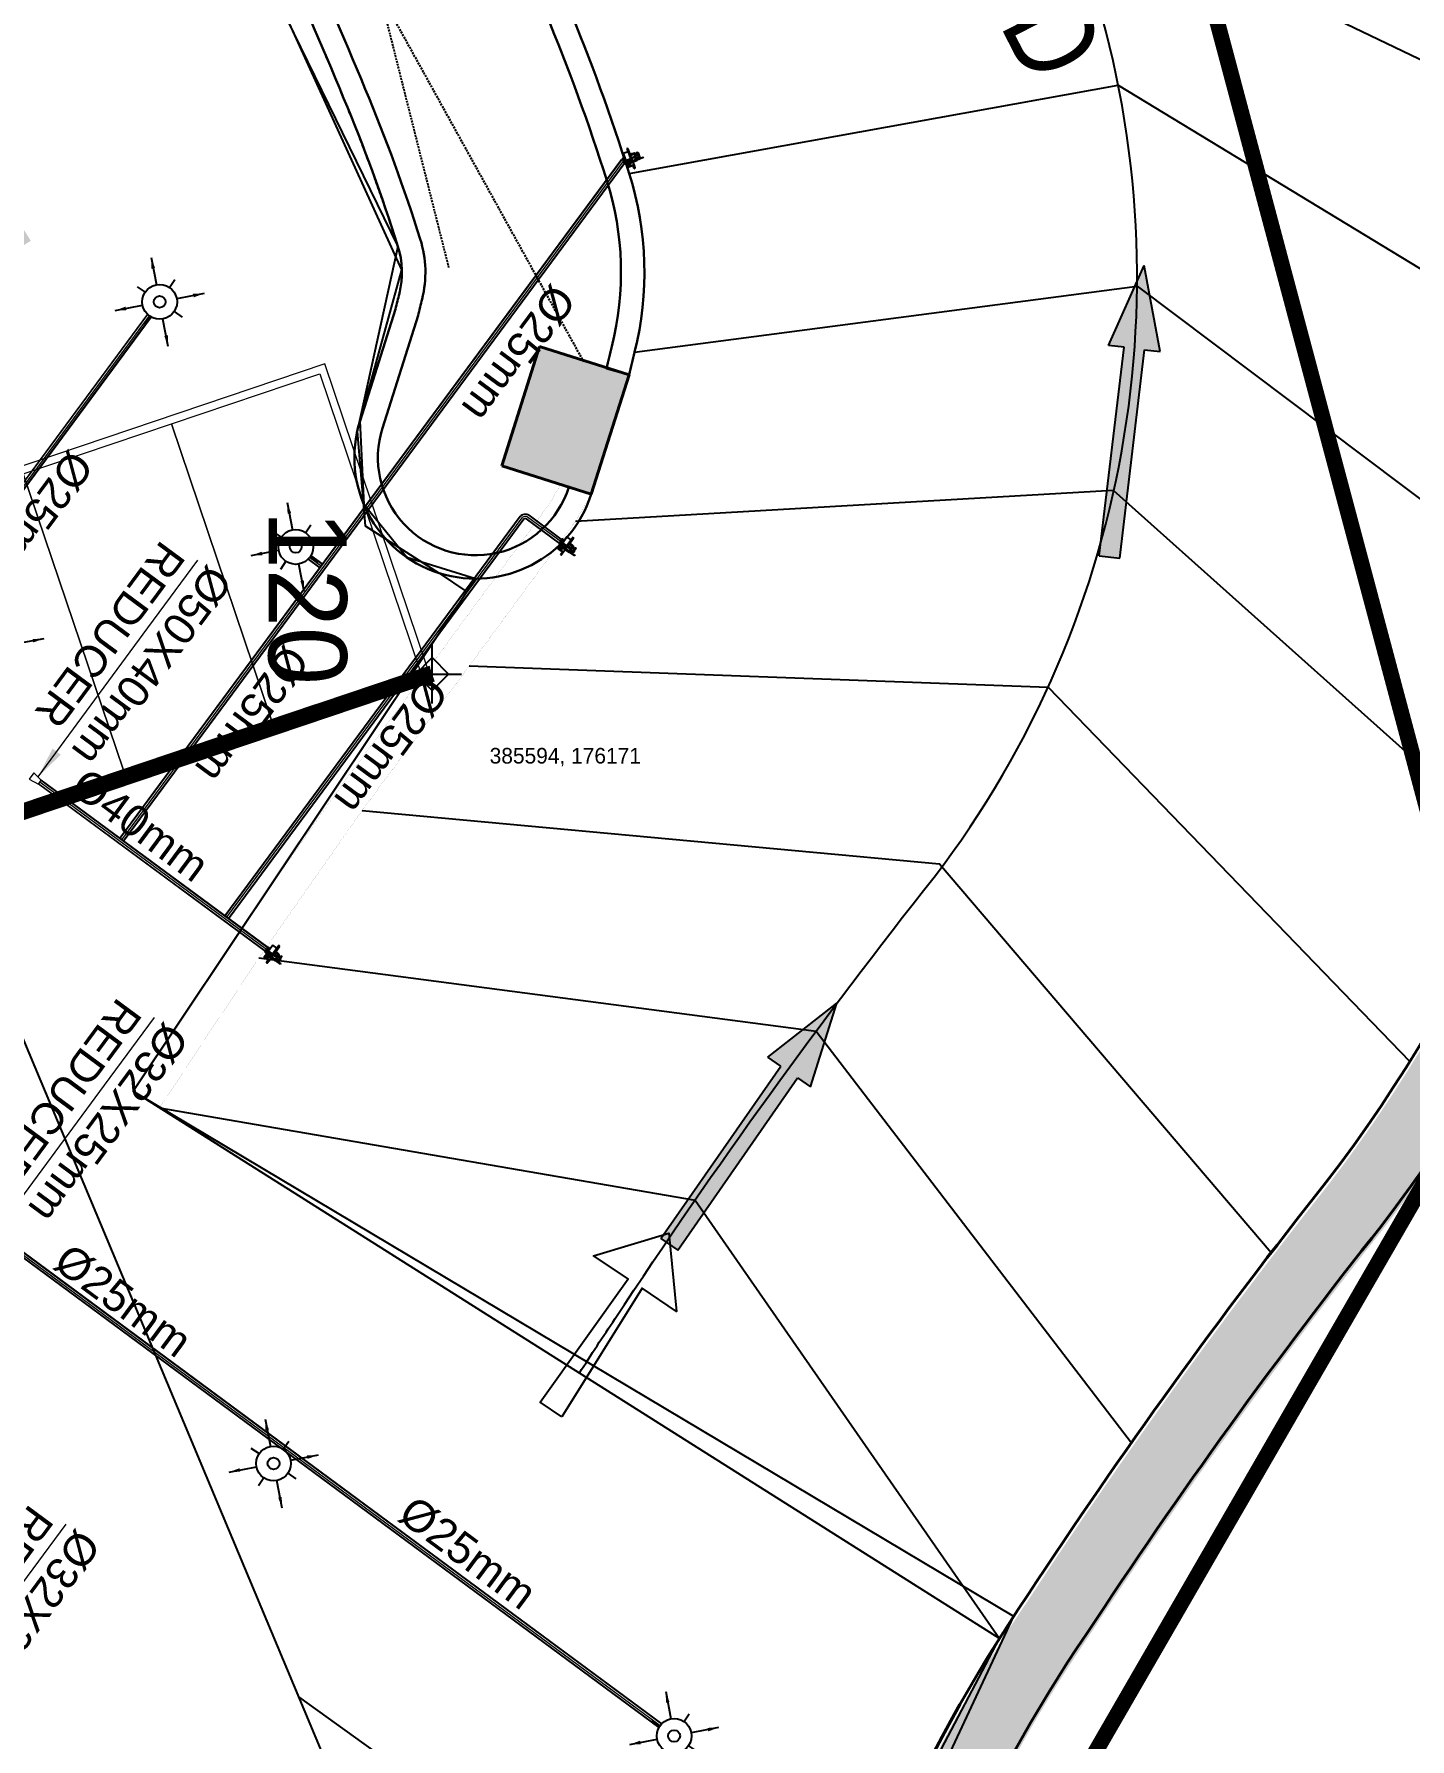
# Model space of a CAD drawing. Header units: inches. Extents: x 257070 to 799932, y -17980 to 269260.
# Drawn here: x 383049 to 391842, y 169363 to 180263 of the extents above; entities that cross this region are included whole.
import ezdxf

# ---------------------------------------------------------------- set-up
doc = ezdxf.new("R2010")
doc.units = ezdxf.units.IN
doc.header["$MEASUREMENT"] = 0
doc.linetypes.add('DASHED2', pattern=[0.375, 0.25, -0.125])
doc.linetypes.add('HIDDEN', pattern=[0.375, 0.25, -0.125])
for name, color, linetype in [('0-AES-F-SPRINKLER', 10, 'Continuous'), ("0_AES_DUCT MARKING'", 53, 'Continuous'), ('2 wheeler barrier', 170, 'Continuous'), ('basement1_AP$0$A-_ROAD----_E-_-', 2, 'Continuous'), ('D 9$0$DSP_SLAB EXTENT HATCH', 8, 'Continuous'), ('DSP_COLUMN HATCH', 8, 'Continuous'), ('DSP_MISCELANEOUS', 252, 'Continuous'), ('DSP_R.C.C.', 1, 'Continuous'), ('DSP_RAMP', 252, 'Continuous'), ('DSP_SLAB CO-ORDINATES', 160, 'Continuous'), ('DSP_TEXT', 6, 'Continuous'), ('ROAD', 8, 'Continuous'), ('Str_B1_AP$0$A-_RETW----_E-N-', 6, 'Continuous')]:
    doc.layers.add(name, color=color, linetype=linetype)
for name, color, linetype, lineweight in [('0-AES-F-SPRINKLER PIPE', 10, 'Continuous', 15), ('E--CONCRETE-4', 4, 'Continuous', 40), ('E--CONCRETE-SHADE', 253, 'Continuous', 20), ('F--BRICKWALL-3', 252, 'Continuous', 30), ('Q--PARKING', 253, 'Continuous', 13)]:
    doc.layers.add(name, color=color, linetype=linetype, lineweight=lineweight)
doc.styles.get("Standard").update_dxf_attribs({"font": 'arial.ttf'})
doc.styles.add('TEXT style 175', font='GOTHIC.TTF')
doc.styles.add('Text style 250', font='ARIALN.TTF', dxfattribs={"height": 500})
doc.dimstyles.new('175', dxfattribs={"dimtxt": 350, "dimasz": 263, "dimexe": 263, "dimexo": 0, "dimgap": 175, "dimtad": 0, "dimdec": 0, "dimrnd": 5, "dimzin": 0, "dimdsep": 46, "dimtxsty": 'TEXT style 175', "dimblk": 'OBLIQUE', "dimcen": 0.09, "dimdle": 263, "dimclrd": 256, "dimclre": 256, "dimclrt": 256, "dimadec": 0, "dimazin": 0, "dimtfac": 1, "dimtdec": 0, "dimtofl": 0, "dimtmove": 1, "dimatfit": 3, "dimldrblk": 'OPEN90', "dimfxl": 1, "dimtolj": 1, "dimtzin": 0, "dimarcsym": 0})
doc.dimstyles.new('AES-PLUMBING', dxfattribs={"dimtxt": 100, "dimasz": 100, "dimexe": 0, "dimexo": 0, "dimgap": 0.01, "dimtad": 1, "dimdec": 0, "dimdsep": 46, "dimtxsty": 'Standard', "dimcen": 10, "dimclrd": 7, "dimclre": 7, "dimclrt": 7, "dimadec": 0, "dimazin": 0, "dimtfac": 1, "dimtdec": 0, "dimtmove": 0, "dimatfit": 3, "dimfxl": 1, "dimlwd": -1, "dimlwe": -1, "dimarcsym": 1})
doc.dimstyles.new('ISO-25', dxfattribs={"dimtxt": 2.5, "dimasz": 2.5, "dimexe": 1.25, "dimexo": 0.625, "dimtad": 1, "dimtxsty": 'Standard', "dimcen": 2.5, "dimadec": 0, "dimazin": 0, "dimtfac": 1, "dimtmove": 0, "dimatfit": 3, "dimfxl": 1, "dimarcsym": 0})

# ---------------------------------------------------------------- blocks, each defined once
blk = doc.blocks.new('*U208')
at = {"layer": 'DSP_SLAB CO-ORDINATES', "color": 206}
for p, q in [((0, -188), (0, 188)), ((-188, 0), (188, 0))]:
    blk.add_line(p, q, dxfattribs=at)
at = {"layer": 'DSP_SLAB CO-ORDINATES', "color": 206, "ltscale": 3.5}
blk.add_lwpolyline([(-105, 0), (0, 106), (105, 0), (0, -105), (-105, 0)], dxfattribs=at)
at = {"layer": 'DEFPOINTS', "style": 'TEXT style 175'}
blk.add_attdef('CORDINATE', (367, -572), '', height=100, dxfattribs=at)
at = {"layer": 'DSP_SLAB CO-ORDINATES', "color": 214, "style": 'TEXT style 175'}
blk.add_attdef('NO.', (-1046, 1046), '', height=500, rotation=270, dxfattribs=at)
blk = doc.blocks.new('basement1_AP$0$AR-DIR-A')
h = blk.add_hatch()
h.set_pattern_fill('ANSI31', color=8)
h.paths.add_polyline_path([(158, -458), (26, -458), (26, -1800), (-74, -1800), (92, -2335), (258, -1800), (158, -1800)])
at = {"layer": 'DSP_MISCELANEOUS', "color": 8}
for p, q in [((158, -458), (26, -458)), ((26, -458), (26, -1800)), ((158, -458), (158, -1800)), ((26, -1800), (-74, -1800)), ((-74, -1800), (92, -2335)), ((258, -1800), (92, -2335)), ((158, -1800), (258, -1800))]:
    blk.add_line(p, q, dxfattribs=at)
blk = doc.blocks.new('_Oblique')
at = {"color": 0, "linetype": 'ByBlock', "lineweight": -2}
blk.add_line((-0.5, -0.5), (0.5, 0.5), dxfattribs=at)
blk = doc.blocks.new('A$C7CDC6FDD')
at = {"layer": '0-AES-F-SPRINKLER'}
h = blk.add_hatch(dxfattribs=at)
h.set_pattern_fill('ANSI31', color=6, scale=0.196883, angle=-215.4881, style=0)
h.set_pattern_definition([(99.5118863, (172914.605, -53736.024), (1.480251699, 0.248024878), [])])
edge = h.paths.add_edge_path()
edge.add_line((54, 0), (47, -8))
edge.add_line((47, -8), (49, -10))
edge.add_line((49, -10), (55, -1))
edge.add_ellipse((52, 1), major_axis=(3.65, 0.61), ratio=1, start_angle=315, end_angle=405)
edge.add_line((54, 4), (41, 14))
edge.add_ellipse((39, 11), major_axis=(3.65, 0.61), ratio=1, start_angle=45, end_angle=135)
edge.add_line((36, 13), (33, 9))
edge.add_ellipse((32, 9), major_axis=(1.42, 0.24), ratio=1, start_angle=225, end_angle=315, ccw=False)
edge.add_line((31, 8), (31, 9))
edge.add_line((31, 9), (29, 7))
edge.add_line((29, 7), (30, 7))
edge.add_ellipse((32, 9), major_axis=(-0.56, 3.32), ratio=1, start_angle=135, end_angle=225)
edge.add_line((35, 7), (38, 12))
edge.add_ellipse((39, 11), major_axis=(-0.29, 1.75), ratio=1, start_angle=-45, end_angle=45, ccw=False)
edge.add_line((40, 12), (53, 3))
edge.add_ellipse((52, 1), major_axis=(-0.29, 1.75), ratio=1, start_angle=225, end_angle=315, ccw=False)
h = blk.add_hatch(dxfattribs=at)
h.set_pattern_fill('ANSI31', color=6, scale=0.196883, angle=-125.4881, style=0)
h.set_pattern_definition([(9.5118863, (172914.605, -53736.024), (0.248024878, -1.480251699), [])])
edge = h.paths.add_edge_path()
edge.add_line((85, 0), (84, 0))
edge.add_line((84, 0), (84, 5))
edge.add_ellipse((83, 5), major_axis=(-0.24, 1.42), ratio=1, start_angle=257, end_angle=315)
edge.add_line((83, 6), (72, 14))
edge.add_ellipse((70, 10), major_axis=(-0.71, 4.26), ratio=1, start_angle=-45, end_angle=45)
edge.add_line((66, 13), (47, -15))
edge.add_line((47, -15), (46, -14))
edge.add_line((46, -14), (65, 13))
edge.add_ellipse((70, 10), major_axis=(-0.93, 5.54), ratio=1, start_angle=-45, end_angle=45, ccw=False)
edge.add_line((73, 15), (84, 7))
edge.add_ellipse((83, 5), major_axis=(-0.45, 2.7), ratio=1, start_angle=257, end_angle=315, ccw=False)
edge.add_line((85, 5), (85, 0))
at = {"layer": '0-AES-F-SPRINKLER', "color": 6}
for p, q in [((-10, 66), (-29, 39)), ((-29, 39), (9, 12)), ((-24, 82), (-28, 80)), ((-28, 80), (-28, 79)), ((-28, 79), (28, 39)), ((32, 44), (-21, 82)), ((-15, 15), (20, -8)), ((-11, 14), (-15, 15)), ((-15, 15), (-13, 12)), ((-13, 12), (-14, 12)), ((-14, 12), (-14, 11)), ((17, -9), (-14, 11)), ((22, -5), (-13, 17)), ((-9, 17), (-13, 17)), ((-13, 17), (-11, 14)), ((16, -7), (-13, 12)), ((-13, 9), (13, -9)), ((24, -2), (-11, 20)), ((-8, 20), (-11, 20)), ((-11, 20), (-9, 17)), ((-11, 14), (18, -5)), ((26, 1), (-9, 23)), ((-6, 23), (-9, 23)), ((-9, 23), (-8, 20)), ((-9, 17), (20, -2)), ((-8, 20), (23, 1)), ((9, 12), (32, 44)), ((9, 13), (25, 4)), ((30, 82), (10, 60)), ((28, 3), (10, 15)), ((11, 16), (27, 6)), ((30, 6), (12, 17)), ((13, 19), (29, 9)), ((14, 57), (30, 79)), ((32, 9), (14, 20)), ((15, 22), (31, 12)), ((16, 23), (34, 12)), ((28, 71), (17, 55)), ((20, 29), (37, 17)), ((24, -2), (23, 1)), ((23, 1), (26, 1)), ((26, 1), (25, 4)), ((25, 4), (28, 3)), ((46, -14), (25, 1)), ((26, 36), (38, 27)), ((49, -10), (27, 6)), ((28, 3), (27, 6)), ((27, 6), (30, 6)), ((28, 71), (33, 78)), ((44, 73), (28, 71)), ((29, 46), (41, 63)), ((30, 6), (29, 9)), ((29, 9), (32, 9)), ((31, 9), (29, 7)), ((29, 7), (30, 7)), ((51, 86), (30, 82)), ((43, 35), (31, 43)), ((32, 9), (31, 12)), ((31, 12), (34, 12)), ((31, 8), (31, 9)), ((32, 20), (38, 27)), ((46, 59), (33, 42)), ((33, 31), (40, 34)), ((34, 12), (33, 13)), ((36, 13), (33, 9)), ((34, 43), (47, 34)), ((34, 2), (41, 12)), ((35, 7), (38, 12)), ((37, 17), (38, 16)), ((38, 16), (65, 54)), ((38, 27), (41, 25)), ((38, 16), (46, 18)), ((39, 95), (39, 97)), ((39, 97), (39, 97)), ((39, 97), (39, 97)), ((39, 97), (39, 97)), ((39, 97), (39, 97)), ((39, 97), (39, 97)), ((39, 97), (39, 97)), ((39, 97), (39, 97)), ((39, 97), (39, 97)), ((39, 97), (39, 97)), ((39, 97), (39, 97)), ((39, 97), (39, 97)), ((39, 97), (39, 97)), ((39, 97), (39, 97)), ((39, 97), (39, 97)), ((39, 97), (40, 97)), ((40, 97), (39, 97)), ((39, 97), (39, 97)), ((39, 97), (39, 97)), ((39, 97), (39, 97)), ((39, 97), (39, 97)), ((39, 97), (39, 97)), ((39, 97), (39, 97)), ((39, 97), (39, 97)), ((39, 97), (39, 97)), ((39, 97), (39, 97)), ((39, 97), (39, 97)), ((39, 97), (39, 97)), ((39, 97), (39, 97)), ((39, 97), (39, 97)), ((39, 97), (39, 97)), ((39, 97), (39, 97)), ((39, 94), (39, 95)), ((39, 95), (39, 95)), ((39, 95), (39, 95)), ((39, 95), (39, 95)), ((39, 95), (39, 95)), ((39, 95), (39, 95)), ((39, 95), (39, 95)), ((39, 95), (39, 95)), ((39, 95), (39, 95)), ((39, 95), (39, 95)), ((40, 94), (39, 94)), ((39, 94), (39, 94)), ((39, 94), (39, 94)), ((39, 94), (39, 94)), ((39, 94), (39, 94)), ((39, 94), (39, 94)), ((39, 94), (39, 94)), ((39, 94), (39, 94)), ((39, 94), (39, 94)), ((39, 94), (39, 94)), ((39, 94), (39, 94)), ((40, 97), (40, 97)), ((40, 97), (40, 97)), ((40, 97), (40, 97)), ((40, 97), (40, 97)), ((40, 97), (40, 97)), ((40, 97), (40, 97)), ((40, 97), (40, 97)), ((40, 97), (40, 97)), ((40, 97), (40, 97)), ((40, 97), (40, 97)), ((40, 97), (41, 97)), ((40, 96), (40, 97)), ((40, 97), (40, 97)), ((41, 96), (40, 96)), ((40, 96), (40, 96)), ((40, 96), (40, 96)), ((40, 96), (40, 96)), ((40, 96), (40, 96)), ((40, 96), (40, 96)), ((40, 96), (40, 96)), ((40, 96), (40, 96)), ((40, 96), (40, 96)), ((40, 96), (40, 96)), ((41, 94), (40, 94)), ((40, 94), (40, 94)), ((40, 94), (40, 94)), ((40, 94), (40, 94)), ((40, 94), (40, 94)), ((40, 94), (40, 94)), ((40, 94), (40, 94)), ((40, 94), (40, 94)), ((40, 94), (40, 94)), ((40, 94), (40, 94)), ((40, 12), (53, 3)), ((41, 97), (41, 97)), ((41, 97), (41, 97)), ((41, 97), (41, 97)), ((41, 97), (46, 96)), ((42, 96), (41, 96)), ((41, 96), (41, 96)), ((41, 96), (41, 96)), ((41, 96), (41, 96)), ((41, 96), (41, 96)), ((41, 96), (41, 96)), ((41, 96), (41, 96)), ((41, 96), (41, 96)), ((41, 96), (41, 96)), ((41, 93), (41, 94)), ((41, 94), (41, 94)), ((41, 94), (41, 94)), ((41, 94), (41, 94)), ((42, 93), (41, 93)), ((41, 93), (41, 93)), ((41, 93), (41, 93)), ((41, 93), (41, 93)), ((41, 93), (41, 93)), ((54, 4), (41, 14)), ((42, 95), (42, 96)), ((42, 96), (42, 96)), ((42, 96), (42, 96)), ((42, 96), (42, 96)), ((42, 96), (42, 96)), ((42, 96), (42, 96)), ((43, 95), (42, 95)), ((42, 95), (42, 95)), ((43, 93), (42, 93)), ((42, 93), (42, 93)), ((42, 93), (42, 93)), ((42, 93), (42, 93)), ((42, 93), (42, 93)), ((42, 93), (42, 93)), ((42, 93), (42, 93)), ((42, 93), (42, 93)), ((42, 28), (58, 49)), ((42, 34), (43, 35)), ((44, 95), (43, 95)), ((43, 95), (43, 95)), ((43, 95), (43, 95)), ((43, 95), (43, 95)), ((43, 95), (43, 95)), ((43, 95), (43, 95)), ((43, 95), (43, 95)), ((43, 95), (43, 95)), ((45, 93), (43, 93)), ((43, 93), (43, 93)), ((43, 93), (43, 93)), ((43, 93), (43, 93)), ((43, 93), (43, 93)), ((43, 93), (43, 93)), ((43, 93), (43, 93)), ((43, 93), (43, 93)), ((48, 94), (44, 95)), ((44, 95), (44, 95)), ((44, 95), (44, 95)), ((44, 90), (45, 92)), ((45, 90), (44, 90)), ((44, 90), (44, 90)), ((44, 90), (44, 90)), ((44, 90), (44, 90)), ((44, 90), (44, 90)), ((44, 90), (44, 90)), ((44, 90), (44, 90)), ((44, 90), (44, 90)), ((44, 90), (44, 90)), ((44, 90), (44, 90)), ((44, 90), (44, 90)), ((44, 90), (44, 90)), ((44, 90), (44, 90)), ((44, 90), (44, 90)), ((44, 90), (44, 90)), ((44, 90), (44, 90)), ((55, 65), (44, 73)), ((46, 72), (44, 70)), ((44, 70), (45, 69)), ((44, -6), (51, 4)), ((45, 92), (45, 93)), ((45, 93), (45, 93)), ((45, 93), (45, 93)), ((45, 93), (45, 93)), ((45, 93), (45, 93)), ((45, 93), (45, 93)), ((45, 93), (45, 93)), ((45, 93), (45, 93)), ((45, 93), (45, 93)), ((45, 93), (45, 93)), ((45, 93), (45, 93)), ((45, 93), (45, 93)), ((45, 93), (45, 93)), ((45, 93), (45, 93)), ((45, 93), (45, 93)), ((45, 93), (45, 93)), ((45, 93), (45, 93)), ((45, 93), (45, 93)), ((45, 93), (50, 93)), ((45, 92), (45, 92)), ((45, 92), (45, 92)), ((45, 92), (45, 92)), ((45, 92), (45, 92)), ((45, 92), (45, 92)), ((45, 92), (45, 92)), ((45, 92), (45, 92)), ((45, 92), (45, 92)), ((45, 92), (45, 92)), ((45, 92), (45, 92)), ((45, 92), (45, 92)), ((45, 92), (45, 92)), ((45, 92), (45, 92)), ((45, 92), (45, 92)), ((45, 92), (45, 92)), ((45, 92), (45, 92)), ((45, 92), (45, 92)), ((45, 92), (45, 92)), ((45, 92), (45, 92)), ((45, 92), (45, 92)), ((49, 90), (45, 92)), ((45, 89), (45, 90)), ((48, 87), (45, 89)), ((45, 89), (45, 89)), ((45, 89), (45, 89)), ((45, 76), (51, 84)), ((49, 68), (45, 71)), ((45, 69), (50, 65)), ((46, 18), (68, 55)), ((46, -14), (65, 13)), ((47, 96), (73, 77)), ((66, 13), (47, -15)), ((54, 0), (47, -8)), ((48, 91), (48, 92)), ((48, 92), (48, 92)), ((48, 92), (48, 92)), ((48, 92), (48, 92)), ((48, 92), (48, 92)), ((48, 92), (48, 92)), ((48, 92), (48, 92)), ((48, 92), (48, 92)), ((48, 92), (48, 92)), ((48, 92), (48, 92)), ((48, 92), (48, 92)), ((48, 92), (48, 92)), ((48, 92), (48, 92)), ((48, 92), (48, 92)), ((48, 92), (48, 92)), ((48, 92), (48, 92)), ((48, 92), (48, 92)), ((48, 92), (48, 92)), ((48, 92), (48, 92)), ((48, 92), (49, 92)), ((48, 91), (48, 91)), ((48, 91), (48, 91)), ((48, 91), (48, 91)), ((48, 91), (48, 91)), ((48, 91), (48, 91)), ((48, 91), (48, 91)), ((52, 89), (48, 91)), ((49, 89), (48, 87)), ((48, 87), (48, 87)), ((49, 92), (51, 92)), ((49, 89), (49, 90)), ((50, 65), (52, 64)), ((59, 87), (51, 88)), ((59, 84), (51, 86)), ((52, 89), (52, 89)), ((52, 64), (53, 66)), ((56, 88), (53, 89)), ((53, 29), (73, 15)), ((58, 49), (55, 65)), ((68, 83), (57, 91)), ((57, 88), (57, 88)), ((57, 67), (61, 73)), ((58, 49), (63, 57)), ((60, 84), (59, 84)), ((61, 86), (61, 86)), ((61, 86), (61, 86)), ((72, 75), (64, 80)), ((65, 77), (67, 79)), ((66, 69), (65, 77)), ((67, 60), (66, 66)), ((66, 59), (71, 65)), ((68, 58), (66, 59)), ((84, 0), (66, 12)), ((67, 78), (69, 80)), ((92, 91), (68, 58)), ((68, 55), (68, 58)), ((73, 77), (72, 75)), ((83, 6), (72, 14)), ((73, 15), (84, 7)), ((74, 70), (90, 92)), ((84, 0), (84, 5)), ((85, 5), (85, 0)), ((90, 92), (92, 91)), ((15, -9), (17, -9)), ((17, -9), (16, -7)), ((16, -7), (20, -8)), ((20, -8), (18, -5)), ((18, -5), (22, -5)), ((22, -5), (20, -2)), ((20, -2), (24, -2)), ((47, -15), (46, -14)), ((47, -8), (49, -10)), ((49, -10), (55, -1)), ((85, 0), (84, 0))]:
    blk.add_line(p, q, dxfattribs=at)
for centre, major_axis, start_param, end_param in [((-22, 80), (2.7, 0.45), 0.785398, 1.797689), ((-11, 11), (-0.48, 2.84), 1.570796, 2.356194), ((32, 9), (-0.56, 3.32), 2.356194, 3.926991), ((32, 9), (1.42, 0.24), 3.926991, 5.497787), ((35, 14), (2.84, 0.48), 0.785398, 3.403392), ((39, 11), (3.65, 0.61), 0.785398, 2.356194), ((40, 29), (-0.47, 2.8), 2.356194, 3.926991), ((39, 11), (-0.29, 1.75), -0.785398, 0.785398), ((41, 32), (2.37, 0.4), 0.803442, 1.867502), ((39, 64), (2.97, 0.5), 5.497794, 6.034125), ((39, 23), (2.8, 0.47), 5.497787, 7.068583), ((45, 64), (-0.63, 3.74), -0.403281, 1.321745), ((47, 74), (2.8, 0.47), 2.356194, 3.926991), ((45, 94), (-0.46, 2.75), -0.560204, -0.324923), ((45, 94), (2.14, 0.36), 0.784914, 1.034983), ((48, 58), (-0.5, 2.97), 0.24906, 0.785391), ((45, 64), (3.74, 0.63), 4.96144, 6.686466), ((48, 92), (2.69, 0.45), 0.787914, 1.247507), ((52, 92), (-0.96, 5.74), 2.377207, 2.798549), ((52, 94), (-0.96, 5.74), 2.374727, 2.798549), ((50, 91), (-0.3, 1.76), -0.775969, -0.160442), ((51, 90), (1.75, 0.29), 0.791774, 1.412986), ((53, 92), (-0.52, 3.1), 2.526084, 2.789089), ((54, 69), (-0.47, 2.8), 2.356194, 3.926991), ((52, 1), (-0.29, 1.75), 3.926991, 5.497787), ((56, 90), (1.52, 0.26), 0.785398, 2.356194), ((52, 1), (3.65, 0.61), 5.497787, 7.068583), ((57, 90), (1.75, 0.29), 4.197625, 4.773282), ((57, 88), (0.542, 0.091), 0.916881, 1.969618), ((59, 83), (-0.64, 3.8), -0.784768, -0.363877), ((58, 82), (1.86, 0.31), 0.785501, 1.132999), ((56, 79), (-0.99, 5.92), 4.155645, 5.497787), ((69, 74), (-1.39, 8.29), 1.014052, 3.151797), ((56, 79), (8.29, 1.39), 0.010205, 0.785398), ((69, 74), (5.92, 0.99), 2.584882, 5.497787), ((61, 59), (-0.48, 2.84), 3.926991, 4.712389), ((56, 79), (-1.39, 8.29), 4.155621, 4.722594), ((65, 74), (-0.47, 2.8), -0.113999, 0.093951), ((70, 10), (-0.93, 5.54), -0.785398, 0.785398), ((70, 10), (-0.71, 4.26), -0.785398, 0.785398), ((67, 82), (-0.26, 1.52), 3.926991, 5.497787), ((69, 74), (8.29, 1.39), 4.722594, 5.497787), ((83, 5), (-0.24, 1.42), 4.485496, 5.497787), ((83, 5), (-0.45, 2.7), 4.485496, 5.497787), ((14, -7), (2.84, 0.48), 3.926991, 4.712389)]:
    blk.add_ellipse(centre, major_axis=major_axis, ratio=1, start_param=start_param, end_param=end_param, dxfattribs=at)
at = {"layer": '0-AES-F-SPRINKLER', "color": 6, "extrusion": (0, 0, -1)}
for centre, major_axis, start_param, end_param in [((36, 77), (2.84, 0.48), 3.926991, 4.712389), ((49, 85), (2.8, 0.47), -0.113999, 0.785398)]:
    blk.add_ellipse(centre, major_axis=major_axis, ratio=1, start_param=start_param, end_param=end_param, dxfattribs=at)
blk = doc.blocks.new('*U603')
at = {"layer": '0-AES-F-SPRINKLER'}
for p, q in [((171672, 56809), (171672, 56871)), ((171562, 56699), (171500, 56699)), ((171783, 56699), (171845, 56699)), ((171672, 56588), (171672, 56526))]:
    blk.add_line(p, q, dxfattribs=at)
for radius in [111, 37.8]:
    blk.add_circle((171672, 56699), radius, dxfattribs=at)
at = {"layer": '0-AES-F-SPRINKLER PIPE'}
for points, override in [([(171468, 56903), (171594, 56777)], {"dimasz": 70, "dimtad": 0, "dimfxl": 13, "dimarcsym": 1}), ([(171877, 56903), (171751, 56777)], {"dimasz": 70, "dimtad": 0, "dimfxl": 13, "dimarcsym": 1}), ([(171468, 56494), (171594, 56620)], {"dimasz": 70, "dimtad": 0, "dimfxl": 13, "dimarcsym": 1}), ([(171877, 56494), (171751, 56620)], {"dimasz": 70, "dimgap": 0.625, "dimtad": 0, "dimfxl": 13, "dimarcsym": 1})]:
    blk.add_leader(points, dimstyle='ISO-25', override=override, dxfattribs=at)

msp = doc.modelspace()

# ---------------------------------------------------------------- hatches: boundary and pattern name
at = {"layer": 'DSP_COLUMN HATCH', "ltscale": 3.5}
h = msp.add_hatch(color=8, dxfattribs=at)
h.paths.add_polyline_path([(365722.2, -53.8), (366489.1, 28236.6), (398382.7, 27372), (398078, 16131.2), (422688.6, 15464), (424374.5, 77657.1), (363312.5, 79312.4, -0.217857), (379658.1, 140443.8, 0.0248652), (381874.1, 143466.9, 0.0677243), (386435.5, 152972.3, 0.0584537), (387935.8, 160119.4, -0.0351298), (388382, 166730.6, -0.0975994), (389786, 170013.7, -0.0225225), (391669.6, 172621.5, 0.2538416), (393169.6, 181983.6, 0.1875484), (370106.1, 207237.2), (370663.7, 210916.7), (290410.6, 215642.7), (285983.7, 161207.5), (285186.3, 161272.3), (282579.6, 129219.4), (284719.3, 124703.3), (284181.7, 118092.8), (281340.4, 113981.8), (280116.2, 98928.1), (280913.6, 98863.3), (273089.7, 2658.2)])
h.paths.add_polyline_path([(281398.6, 99275.3), (280601.2, 99340.2), (281779.2, 113825.1), (284620.4, 117936.2), (285177.6, 124787), (283037.9, 129303.1), (285598.3, 160787.3), (286395.7, 160722.5), (290823.4, 215167.6), (370144.9, 210496.5), (369611.7, 206978.6, -0.189327), (392747.4, 181827.8, -0.2535576), (391315, 172898.6, 0.0224715), (389411.9, 170263.9, 0.0979176), (387938.4, 166808.2, 0.0351034), (387485.7, 160139.2, -0.0583058), (386008, 153113, -0.0677412), (381498.4, 143714.5, -0.0248531), (379309.9, 140729, 0.218943), (362922.8, 78922.8), (423963.9, 77268.1), (422299.6, 15874.7), (398488.7, 16520.2), (398793.4, 27761), (366100.1, 28647.3), (365334.5, 407.7), (273576.7, 3094.1)], flags=16)
at = {"layer": 'E--CONCRETE-SHADE', "ltscale": 3.5}
h = msp.add_hatch(color=8, dxfattribs=at)
h.dxf.hatch_style = 1
h.paths.add_polyline_path([(366171.4, 165624.7), (364971.5, 165639.8), (364956.3, 164439.9), (366156.2, 164424.8)])
h.paths.add_polyline_path([(377499.6, 164281.2), (377514.7, 165481.1), (376314.8, 165496.3), (376299.7, 164296.4)])
h.paths.add_polyline_path([(376179.3, 173571.8), (375802.8, 174711.2), (374663.4, 174334.7), (375039.9, 173195.3)])
h.paths.add_polyline_path([(380643, 175915.7), (380784.1, 175488.4), (381543.8, 175739.4), (381402.6, 176166.7)])
h.paths.add_polyline_path([(386038.1, 177503), (386610.1, 177322), (386851.5, 178084.7), (386279.4, 178265.7)])
h.paths.add_polyline_path([(383027.9, 178941.3), (382789.1, 179322.7), (382111.1, 178898.2), (382349.8, 178516.8)])
h.paths.add_polyline_path([(384482, 183601), (384876.6, 183817.4), (384491.8, 184518.8), (384097.3, 184302.3)])
h.paths.add_polyline_path([(379419.4, 191718.3), (379080.2, 191422.5), (379605.9, 190819.5), (379945.1, 191115.2)])
h.paths.add_polyline_path([(377247.1, 187124.8), (377523, 186769.3), (378155, 187259.8), (377879.1, 187615.3)])
h.paths.add_polyline_path([(365983.5, 187772.5), (365001.5, 188462.3), (364311.7, 187480.4), (365293.6, 186790.6)])

# ---------------------------------------------------------------- linework, layer by layer
at = {"layer": '0-AES-F-SPRINKLER', "color": 7, "ltscale": 1000}
msp.add_line((384739.2, 169632), (402426.6, 156917.3), dxfattribs=at)
at = {"layer": '0-AES-F-SPRINKLER', "color": 7, "const_width": 100, "elevation": 0}
msp.add_lwpolyline([(370096.7, 207259.6), (363236.5, 201817), (359449.1, 196200.1), (352039.6, 182374.4), (347553.5, 174504), (344762, 167229.2), (346955.5, 165763.5), (339920, 152557.2), (360337.5, 149227.9), (382659.8, 145585.9), (383066.2, 145437.7), (387520.1, 157203.6), (388372.8, 166752.9), (392381.6, 173694.5), (387307.1, 192740.3), (379435.8, 200574.2), (375023.6, 204438.1)], close=True, dxfattribs=at)
at = {"layer": '0-AES-F-SPRINKLER PIPE', "ltscale": 1000, "elevation": 0}
for points in [[(383597.8, 175121.2), (386804, 179460.8)], [(383600.2, 175119.4), (386809.7, 179463.4)], [(383610.3, 175112), (386815.9, 179450.7)], [(383620.3, 175104.6), (386826.3, 179443.9)], [(383622.7, 175102.8), (386829, 179442.4)], [(384800.3, 176905.5), (384875.2, 176850.1)], [(384802.4, 176907.7), (384877, 176852.5)], [(384810.4, 176917.3), (384884.4, 176862.6)], [(384817.2, 176927.8), (384891.8, 176872.6)], [(384818.7, 176930.4), (384893.6, 176875.1)], [(384542.3, 174419.6), (383092.9, 175490.5)], [(384544.1, 174422.1), (383094.7, 175492.9)], [(384525.7, 174397.1), (383076.3, 175468)], [(384527.5, 174399.5), (383078.1, 175470.4)], [(384534.9, 174409.6), (383085.5, 175480.4)]]:
    msp.add_lwpolyline(points, dxfattribs=at)
at = {"layer": '0-AES-F-SPRINKLER PIPE', "ltscale": 1000}
for points in [[(382115.7, 176226.8), (383773.9, 178471.2)], [(382118.1, 176225), (383776.1, 178469.1)], [(382128.2, 176217.6), (383785.8, 178461.1)], [(382138.2, 176210.1), (383796.2, 178454.2)], [(382140.6, 176208.4), (383798.9, 178452.8)], [(387042.2, 169434.2), (382825.6, 172549.5)], [(387043.7, 169436.8), (382827.4, 172551.9)], [(387050.5, 169447.3), (382834.9, 172562)], [(387058.5, 169456.9), (382842.3, 172572)], [(387060.6, 169459.1), (382844.1, 172574.5)]]:
    msp.add_lwpolyline(points, dxfattribs=at)
for points in [[(384268.5, 174625.7), (386155.7, 177180.1, -0.4142136), (386212.4, 177188.6), (386426.4, 177030.4)], [(384270.9, 174623.9), (386158.1, 177178.3, -0.4142136), (386210.6, 177186.2), (386424.6, 177028)], [(384280.9, 174616.5), (386168.2, 177170.9, -0.4142136), (386203.1, 177176.1), (386417.2, 177018)], [(384291, 174609.1), (386178.2, 177163.4, -0.4142136), (386195.7, 177166.1), (386409.8, 177007.9)], [(384293.4, 174607.3), (386180.7, 177161.7, -0.4142136), (386193.9, 177163.7), (386408, 177005.5)]]:
    msp.add_lwpolyline(points, format="xyb", dxfattribs=at)
at = {"layer": '0-AES-F-SPRINKLER PIPE', "ltscale": 1000, "elevation": 0}
msp.add_lwpolyline([(383046.8, 175538.9), (383018.3, 175500.3), (383076.3, 175468), (383094.7, 175492.9)], close=True, dxfattribs=at)
at = {"layer": "0_AES_DUCT MARKING'", "color": 8, "ltscale": 1000, "elevation": 0}
for points in [[(382871.4, 145550.2), (359207.8, 149542.2), (352014.4, 150789), (335057, 154640.4), (340402.1, 212269.8), (370135.7, 210518.8), (369602.5, 207000.9), (374671.8, 204130.4), (370214.5, 197493.2), (375636.2, 193382.1), (378257.7, 190692.1), (382265.2, 185269.9), (385374.4, 178905.6), (385114.3, 177722.2), (385164.3, 177118), (385637.4, 176816.9), (385815.7, 176697.7), (383681.6, 173505), (389309.4, 170146.8), (388243.4, 167865), (387643, 164257.8), (387476.5, 160161.5), (386508.8, 156163.9), (382676.6, 145662.8)], [(376315.1, 136891.3), (379811.1, 141393.9), (382671.2, 145203.9), (385273.1, 151085.3), (386640.5, 155308.9), (387476.5, 160161.5), (387643, 164257.8), (387989.9, 167099.4), (388496.8, 168630.5), (389218.5, 170005.7), (383681.6, 173505), (385871.2, 176780.8), (385432.1, 176917.2), (385157.8, 177253), (385132.3, 177789.6), (385399.8, 178756.1), (382393.1, 185348.3), (379188.8, 189597.3), (376038.8, 193001), (371362.7, 196834.9), (370214.5, 197493.2), (371079.4, 198843.6), (374671.8, 204130.4)]]:
    msp.add_lwpolyline(points, dxfattribs=at)
at = {"layer": '2 wheeler barrier', "color": 8, "const_width": 100, "elevation": 0}
msp.add_lwpolyline([(385593.7, 176171.1), (381692.9, 174854.5)], dxfattribs=at)
at = {"layer": 'basement1_AP$0$A-_ROAD----_E-_-', "color": 8}
msp.add_line((384849.2, 175972.6, 0), (374710.9, 172550.6, 0), dxfattribs=at)
at = {"layer": 'DSP_MISCELANEOUS', "color": 8, "linetype": 'DASHED2', "ltscale": 50}
for p, q in [((384482, 183601, 0), (385699.6, 178765.2, 0)), ((383959.1, 182871.1, 0), (386562.5, 178165.7, 0))]:
    msp.add_line(p, q, dxfattribs=at)
at = {"layer": 'DSP_MISCELANEOUS', "color": 8, "elevation": 0}
msp.add_lwpolyline([(386422.9, 171422.5), (386283.2, 171515.7), (386844.9, 172303.8), (386624.3, 172451), (387105.8, 172597.6), (387155.4, 172096.7), (386934.8, 172243.9), (386422.9, 171422.5)], dxfattribs=at)
at = {"layer": 'DSP_R.C.C.', "color": 8, "ltscale": 100, "elevation": 0}
msp.add_lwpolyline([(389218.6, 170005.7, -0.0086633), (389402.7, 170286.2, -0.0224715), (391305.7, 172920.9, 0.2535576), (392738.2, 181850.1, 0.1494281), (375850.8, 203336.2, 0.1494281)], format="xyb", dxfattribs=at)
at = {"layer": 'DSP_RAMP', "color": 8, "ltscale": 100, "elevation": 0}
msp.add_lwpolyline([(389218.6, 170005.7, -0.0086633), (389402.7, 170286.2, -0.0224715), (391305.7, 172920.9, 0.2535576), (392738.2, 181850.1, 0.1494281), (375850.8, 203336.2, 0.1494281)], format="xyb", dxfattribs=at)
at = {"layer": 'DSP_RAMP', "color": 8, "ltscale": 750, "elevation": 0}
msp.add_lwpolyline([(386534.6, 171701.9, -0.0080915), (386762.6, 172050.1, -0.0221351), (388801.7, 174873.1, 0.2507394), (389757.6, 180754.7, 0.1491062), (374037.1, 200730.2, 0.1491062)], format="xyb", dxfattribs=at)
at = {"layer": 'DSP_RAMP', "color": 8, "ltscale": 2, "elevation": 0}
msp.add_lwpolyline([(384879.2, 183812.3, 0, 0, -0.0076243), (385516.6, 182549.2, 0, 0, -0.0080393), (386002.3, 181506.8, 0, 0, -0.0061979), (386458.2, 180450.9, 0, 0, -0.0223353), (386852.5, 179372.3, 0, 0, -0.1386062), (386887.2, 178229.1, 0, 0, 0.0013027), (386851.5, 178084.7, 0, 0, 0), (386610.1, 177322, 0.5, 0.5, 0), (386510.2, 177149.4, 0.5, 0.5, 0), (385830.1, 176223.1, 0.5, 0.5, 0), (385145.3, 175299.1, 0.5, 0.5, 0), (384485.8, 174357, 0.5, 0.5, 0), (383850.7, 173398.2, 0.5, 0.5, 0)], format="xyseb", dxfattribs=at)
at = {"layer": 'DSP_RAMP', "color": 8, "linetype": 'HIDDEN', "ltscale": 750, "elevation": 0}
msp.add_lwpolyline([(383844.4, 182434.4, -0.0034971), (384122.3, 181872.1, -0.0080393), (384587, 180874.8, -0.0061979), (385027.6, 179854.2, -0.0223353), (385374.4, 178905.6, -0.1386062), (385383.5, 178605.2, 0.0008683), (385358.3, 178503.8), (385222.9, 178075.6)], format="xyb", dxfattribs=at)
at = {"layer": 'DSP_RAMP', "color": 8, "ltscale": 0.1, "elevation": 0}
for points in [[(386458.2, 180450.9), (389572.6, 181222.6), (393243.8, 179460.8)], [(386852.5, 179372.4), (389977.8, 179937.3), (393243.8, 177953.2)], [(386887.2, 178229.2), (390098.5, 178651.6), (393005.1, 176464.7)], [(386510.2, 177149.4), (389946.1, 177347), (392533.6, 175032.8)], [(385830.1, 176223.2), (389530.1, 176088.2), (391841.4, 173693.6)], [(385145.3, 175299.2), (388835.7, 174958.4), (390956, 172472.7)], [(384485.8, 174357), (388046.5, 173888), (390062.2, 171256.9)], [(383850.7, 173398.2), (387274, 172806.9), (389218.5, 170005.7)]]:
    msp.add_lwpolyline(points, dxfattribs=at)
at = {"layer": 'DSP_RAMP', "color": 8, "ltscale": 2, "const_width": 0.5, "elevation": 0}
msp.add_lwpolyline([(386414.8, 177383.8), (386342.5, 177259), (385669.2, 176341.9), (384983, 175416.1), (384320.5, 174469.5), (383681.6, 173505), (389218.5, 170005.7)], dxfattribs=at)
at = {"layer": 'E--CONCRETE-4', "color": 8, "ltscale": 10}
for p, q in [((386279.4, 178265.7, 0), (386038.1, 177503, 0)), ((386851.5, 178084.7, 0), (386279.4, 178265.7, 0)), ((386610.1, 177322, 0), (386851.5, 178084.7, 0)), ((386038.1, 177503, 0), (386610.1, 177322, 0))]:
    msp.add_line(p, q, dxfattribs=at)
at = {"layer": 'E--CONCRETE-4', "color": 8, "ltscale": 100, "elevation": 0}
for points in [[(363303.3, 79334.7, -0.217857), (379648.8, 140466.1, 0.0248652), (381864.9, 143489.2, 0.0677243), (386426.2, 152994.6, 0.0584537), (387926.6, 160141.7, -0.0351298), (388372.8, 166752.9, -0.0975994), (389776.8, 170036, -0.0225225), (391660.3, 172643.9, 0.2538416), (393160.4, 182005.9, 0.1875484), (370096.8, 207259.5), (370654.5, 210939), (290401.4, 215665), (285974.4, 161229.8), (285177.1, 161294.6), (282570.4, 129241.7)], [(362913.5, 78945.2, -0.2189429), (379300.7, 140751.3, 0.0248531), (381489.2, 143736.8, 0.0677412), (385998.8, 153135.3, 0.0583058), (387476.5, 160161.5, -0.0351034), (387929.2, 166830.5, -0.0979176), (389402.7, 170286.2, -0.0224715), (391305.7, 172920.9, 0.2535576), (392738.2, 181850.1, 0.189327), (369602.5, 207000.9), (370135.7, 210518.8), (290814.2, 215189.9), (286386.5, 160744.8), (285589.1, 160809.6), (283028.7, 129325.4)]]:
    msp.add_lwpolyline(points, format="xyb", dxfattribs=at)
at = {"layer": 'F--BRICKWALL-3', "color": 8, "ltscale": 2, "elevation": 0}
msp.add_lwpolyline([(386002.3, 181506.8, 0.0080393), (385516.6, 182549.2, 0.0076554), (384876.6, 183817.4), (384745, 183745.2, -0.0076399), (385381.7, 182483.7, -0.0080393), (385865.4, 181445.6, -0.0061979), (386319.7, 180393.1, -0.0223353), (386709.4, 179327.2, -0.1386062), (386741.7, 178265.5, 0.0012592), (386707, 178125.2), (386851.5, 178084.7, -0.0013027), (386887.2, 178229.1, 0.1386062), (386852.5, 179372.3, 0.0223353), (386458.2, 180450.9, 0.0061979)], format="xyb", close=True, dxfattribs=at)
msp.add_lwpolyline([(386002.3, 181506.8, 0.0080393), (385516.6, 182549.2, 0.0076554), (384876.6, 183817.4), (384745, 183745.2, -0.0076399), (385381.7, 182483.7, -0.0080393), (385865.4, 181445.6, -0.0061979), (386319.7, 180393.1, -0.0223353), (386709.4, 179327.2, -0.1386062), (386741.7, 178265.5, 0.0012592), (386707, 178125.2), (386851.5, 178084.7, -0.0013027), (386887.2, 178229.1, 0.1386062), (386852.5, 179372.3, 0.0223353), (386458.2, 180450.9, 0.0061979)], format="xyb", close=True, dxfattribs=at)
for points in [[(384724, 180936, -0.0061979), (385166.1, 179911.9, -0.0223353), (385517.4, 178950.8, -0.1386062), (385529, 178568.8, 0.0009088), (385502.8, 178463.2), (385275.4, 177744.4, 1), (386467.1, 177367.2), (386610.1, 177322, -1), (385132.3, 177789.6), (385358.3, 178503.8, -0.0008683), (385383.5, 178605.2, 0.1386062), (385374.4, 178905.6, 0.0223353), (385027.6, 179854.2, 0.0061979), (384587, 180874.8, 0.0080393)], [(385358.3, 178503.8, -0.0008683), (385383.5, 178605.2, 0.1386062), (385374.4, 178905.6, 0.0223353), (385027.6, 179854.2, 0.0061979), (384587, 180874.8, 0.0080393)]]:
    msp.add_lwpolyline(points, format="xyb", dxfattribs=at)
at = {"layer": 'Q--PARKING', "color": 8, "elevation": 0}
msp.add_lwpolyline([(385561.1, 176214.6), (384906.5, 178153.9), (381021.8, 176842.7), (381692.9, 174854.5)], dxfattribs=at)
for points in [[(385514.7, 176195.6), (384567.3, 175875.8), (383927.7, 177770.7), (384875.1, 178090.5), (385514.7, 176195.6)], [(384567.3, 175875.8), (383619.8, 175556), (382980.2, 177450.9), (383927.7, 177770.7), (384567.3, 175875.8)], [(383619.8, 175556), (382672.3, 175236.2), (382032.7, 177131.1), (382980.2, 177450.9), (383619.8, 175556)]]:
    msp.add_lwpolyline(points, close=True, dxfattribs=at)
at = {"layer": 'ROAD', "color": 8}
msp.add_line((385577.7, 176218.5, 0), (375677, 172876.7, 0), dxfattribs=at)
at = {"layer": 'Str_B1_AP$0$A-_RETW----_E-N-', "color": 8, "elevation": 0}
msp.add_lwpolyline([(381159.6, 142457.2, 0.0082875), (381864.8, 143489.2, 0.0368829), (384677.4, 148532.4, 0.0307023), (386426.1, 152994.7, 0.0584537), (387926.5, 160141.8, -0.0351298), (388372.7, 166753, -0.0975994), (389776.6, 170036.1, -0.0225225), (391660.2, 172643.9, 0.0225225)], format="xyb", dxfattribs=at)

# ---------------------------------------------------------------- block references
at = {"layer": '0-AES-F-SPRINKLER', "color": 7, "rotation": 325.7664830132082}
for p in [(210024.5, 228251.9), (210894, 226684.8, 0), (208999.1, 226045.2, 0), (210752.5, 220825.1), (213312.5, 219083.1)]:
    msp.add_blockref('*U603', p, dxfattribs=at)
at = {"layer": '0-AES-F-SPRINKLER PIPE', "ltscale": 1000}
for p, rotation in [((386815.9, 179450.7, 0), 325.5306659026996), ((386414.9, 177019.7, 0), 269.2011551710862), ((384534.9, 174409.6, 0), 269.2011551710862)]:
    msp.add_blockref('A$C7CDC6FDD', p, dxfattribs=dict(at, rotation=rotation))
at = {"layer": 'DSP_MISCELANEOUS', "color": 8}
for p, rotation in [((389959.3, 176454.2, 0), 173.2149063130784), ((386923.3, 172096.8, 0), 145.2030067920216)]:
    msp.add_blockref('basement1_AP$0$AR-DIR-A', p, dxfattribs=dict(at, rotation=rotation))
at = {"layer": 'DSP_SLAB CO-ORDINATES', "color": 8, "ltscale": 3.5}
msp.add_blockref('*U208', (385593.7, 176171.1, 0), dxfattribs=at).add_auto_attribs({'NO.': '120', 'CORDINATE': '385594, 176171'})

# ---------------------------------------------------------------- texts
at = {"layer": '0-AES-F-SPRINKLER PIPE', "color": 7, "linetype": 'Continuous', "lineweight": -3, "ltscale": 0.9, "char_height": 200, "width": 685.774, "attachment_point": 2}
for s, insert, rotation in [('%%C25mm', (386227.8, 178160, 0), 233.54183), ('%%C25mm', (383145.2, 177099.4), 233.54183), ('\\pt1.4;Ø50X40mm\\P\\ptz;REDUCER', (383883.4, 176163.5, 0), 233.54183), ('%%C25mm', (384523.6, 175853.4, 0), 233.54183), ('%%C25mm', (385412.6, 175653.5), 233.54183), ('%%C40mm', (383788.4, 175287.2, 0), 323.54183), ('\\pt1.4;Ø32X25mm\\P\\ptz;REDUCER', (383606.1, 173239.8), 233.54183), ('%%C25mm', (383679.1, 172247.3), 323.54183), ('\\pt1.4;Ø32X25mm\\P\\ptz;REDUCER', (383042.1, 169999.8), 233.54183), ('%%C25mm', (385882.3, 170635.3), 323.54183), ('%%C25mm', (383020.3, 169123.5), 323.54183)]:
    msp.add_mtext(s, dxfattribs=dict(at, insert=insert, rotation=rotation))
at = {"layer": 'DSP_TEXT', "color": 8, "linetype": 'DASHED2', "style": 'Text style 250'}
msp.add_text('BASEMENT -1 TO GROUND', height=550, rotation=297.01132, dxfattribs=at).set_placement((385688.6, 187247.9, 0))

# ---------------------------------------------------------------- leaders
at = {"layer": '0-AES-F-SPRINKLER PIPE', "ltscale": 1000}
for points in [[(383075, 175514.3, 0), (383775.4, 176466.1, 0), (384095.3, 176899.1, 0)], [(382797.7, 172590.6), (383498.1, 173542.4), (383818, 173975.4)], [(382233.7, 169350.6), (382934.2, 170302.4), (383254.1, 170735.4)]]:
    msp.add_leader(points, dimstyle='AES-PLUMBING', override={"dimasz": 200, "dimgap": 0.01, "dimtad": 0}, dxfattribs=at)
at = {"layer": 'D 9$0$DSP_SLAB EXTENT HATCH', "color": 8, "ltscale": 1000}
msp.add_leader([(382445.4, 175108.5), (389831.5, 157473.6), (389831.5, 144236.7)], dimstyle='175', override={"dimasz": 500}, dxfattribs=at)

doc.saveas('drawing.dxf')
